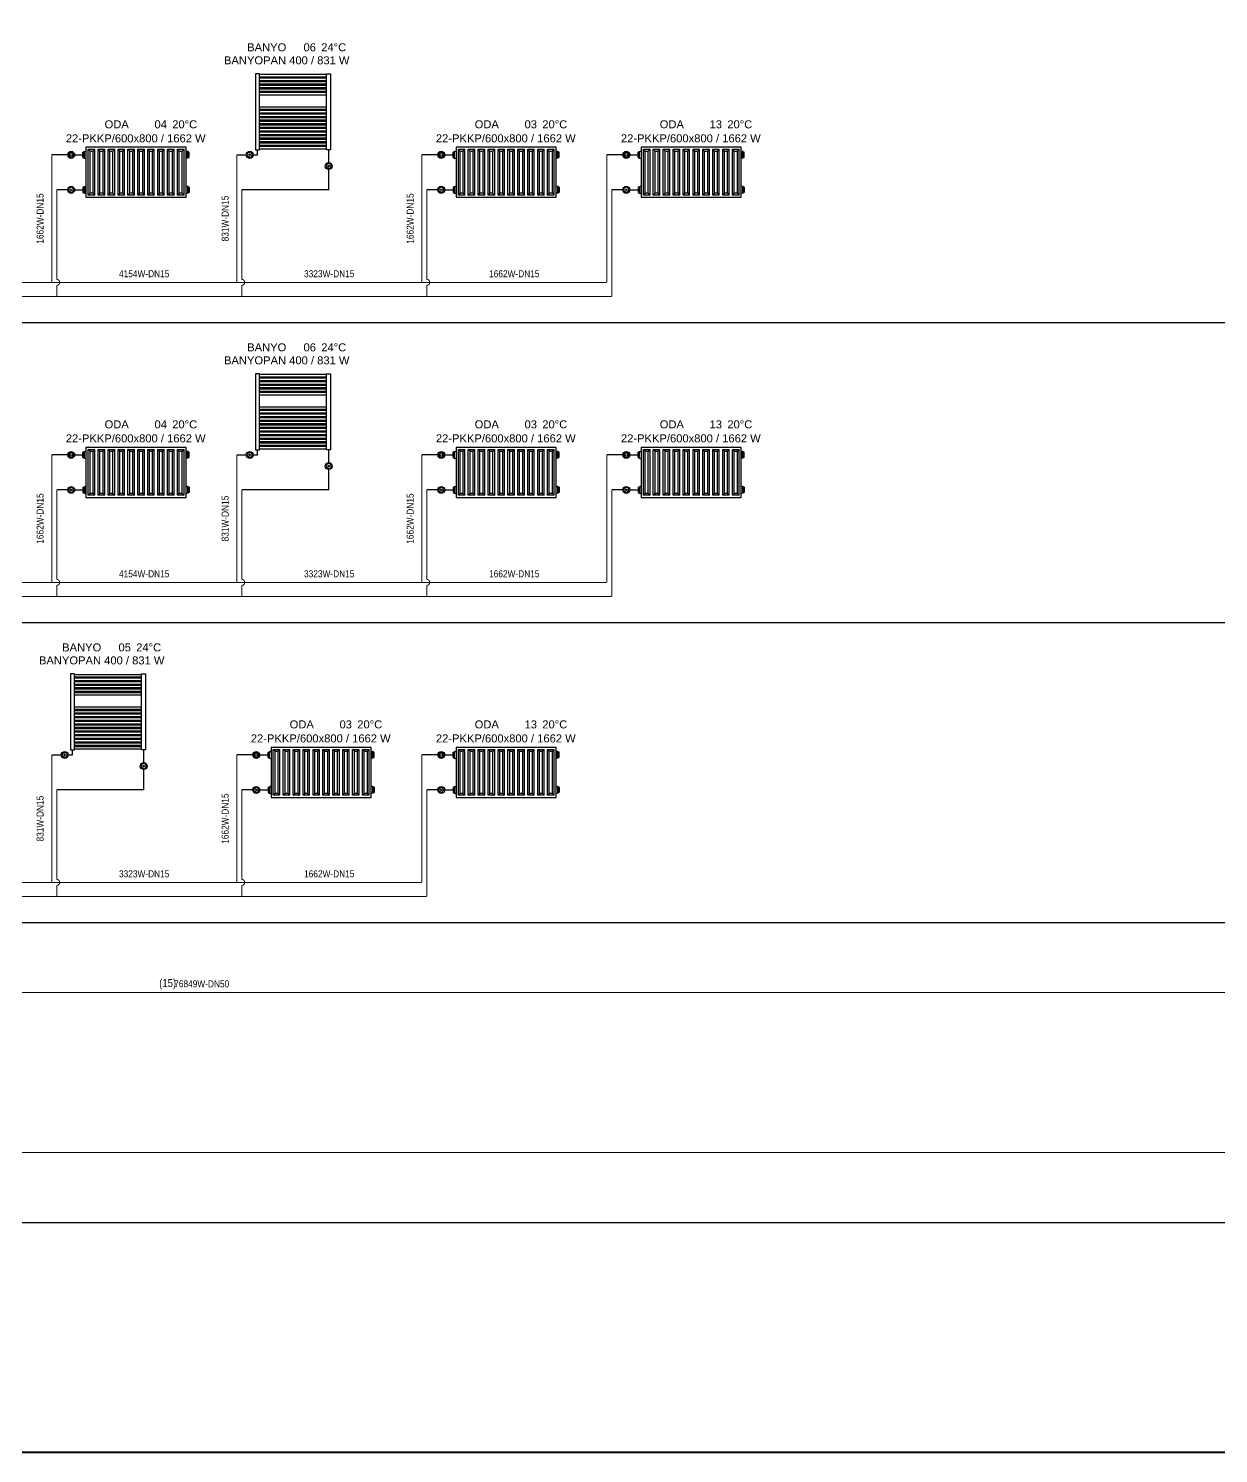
# Model space of a CAD drawing. Header units: centimetres. Extents: x -61 to 10101, y -10257 to 1521.
# Drawn here: x 2077 to 3267, y -4431 to -3006 of the extents above; entities that cross this region are included whole.
import ezdxf
from ezdxf.enums import TextEntityAlignment as Align

# ---------------------------------------------------------------- set-up
doc = ezdxf.new("R2010")
doc.units = ezdxf.units.CM
doc.linetypes.add('DASHED', pattern=[1.524, 1.27, -0.254])
doc.linetypes.add('ISITMA DONUS HATTI', pattern=[1.66, 1.57, -0.02, -0.07])
for name, color, linetype in [('MTY-ISITMA-DONUS-BORU', 30, 'ISITMA DONUS HATTI'), ('MTY-ISITMA-GIDIS-BORU', 10, 'Continuous'), ('MTY-RADYATÖR', 2, 'Continuous'), ('ROTAS-ISITMA-CAP', 41, 'Continuous'), ('ROTAS-ISITMA-DONUS', 30, 'DASHED'), ('ROTAS-ISITMA-GIDIS', 10, 'Continuous'), ('ROTAS-KAT-BANDI', 8, 'Continuous'), ('ROTAS-KRITIK', 1, 'Continuous'), ('ROTAS-MASKE', 7, 'Continuous'), ('ROTAS-PAFTA', 7, 'Continuous'), ('ROTAS-RADYATOR', 2, 'Continuous')]:
    doc.layers.add(name, color=color, linetype=linetype)
doc.styles.add('MTYCAPLT', font='arial.ttf', dxfattribs={"width": 0.65, "height": 1})
doc.styles.add('ROTAS', font='arial.ttf')

# ---------------------------------------------------------------- blocks, each defined once
blk = doc.blocks.new('MTY-RADYATÖR BANYOPAN KOLON')
at = {"layer": 'MTY-ISITMA-DONUS-BORU'}
for p, q in [((87, 49.7), (87, 62.5)), ((87, 22.5), (87, 42.8)), ((87, 22.5), (0, 22.5))]:
    blk.add_line(p, q, dxfattribs=at)
at = {"layer": 'MTY-ISITMA-GIDIS-BORU'}
for p, q in [((-5, 57.5), (4.6, 57.5)), ((11.5, 57.5), (15.7, 57.5)), ((15.7, 57.5), (15.7, 62.5))]:
    blk.add_line(p, q, dxfattribs=at)
at = {"layer": 'MTY-RADYATÖR', "color": 15}
for p, q in [((8.7, 57.5), (7.3, 57.5)), ((87.7, 46.3), (86.3, 46.3))]:
    blk.add_line(p, q, dxfattribs=at)
at = {"layer": 'MTY-RADYATÖR', "color": 15, "linetype": 'ByBlock'}
for points in [[(13.7, 138.5), (13.7, 62.5)], [(17.7, 138.5), (13.7, 138.5)], [(17.7, 62.5), (17.7, 138.5)], [(84.7, 137.7), (17.7, 137.7)], [(84.7, 135.2), (17.7, 135.2)], [(84.7, 134.1), (17.7, 134.1)], [(84.7, 131.6), (17.7, 131.6)], [(84.7, 130.5), (17.7, 130.5)], [(84.7, 62.5), (84.7, 138.5)], [(84.7, 138.5), (88.7, 138.5)], [(88.7, 138.5), (88.7, 62.5)], [(84.7, 128), (17.7, 128)], [(84.7, 126.9), (17.7, 126.9)], [(84.7, 124.4), (17.7, 124.4)], [(84.7, 123.3), (17.7, 123.3)], [(84.7, 120.8), (17.7, 120.8)], [(84.7, 119.7), (17.7, 119.7)], [(84.7, 117.2), (17.7, 117.2)], [(84.7, 105.3), (17.7, 105.3)], [(84.7, 102.8), (17.7, 102.8)], [(84.7, 101.7), (17.7, 101.7)], [(84.7, 99.2), (17.7, 99.2)], [(84.7, 98.1), (17.7, 98.1)], [(84.7, 95.6), (17.7, 95.6)], [(84.7, 94.5), (17.7, 94.5)], [(84.7, 92), (17.7, 92)], [(84.7, 90.9), (17.7, 90.9)], [(84.7, 88.4), (17.7, 88.4)], [(84.7, 87.3), (17.7, 87.3)], [(84.7, 84.8), (17.7, 84.8)], [(84.7, 83.7), (17.7, 83.7)], [(84.7, 81.2), (17.7, 81.2)], [(84.7, 80.1), (17.7, 80.1)], [(84.7, 77.6), (17.7, 77.6)], [(84.7, 76.5), (17.7, 76.5)], [(84.7, 74), (17.7, 74)], [(84.7, 72.9), (17.7, 72.9)], [(13.7, 62.5), (17.7, 62.5)], [(84.7, 70.4), (17.7, 70.4)], [(84.7, 69.3), (17.7, 69.3)], [(84.7, 66.9), (17.7, 66.9)], [(84.7, 65.7), (17.7, 65.7)], [(84.7, 63.2), (17.7, 63.2)], [(88.7, 62.5), (84.7, 62.5)]]:
    blk.add_lwpolyline(points, dxfattribs=at)
at = {"layer": 'MTY-RADYATÖR', "color": 15}
for centre, radius in [((8, 57.5), 3.45), ((8, 57.5), 0.697), ((87, 46.3), 3.45), ((87, 46.3), 0.697)]:
    blk.add_circle(centre, radius, dxfattribs=at)
for centre, radius, start, end in [((6.1, 58.9), 0.622, 108, 180), ((3.8, 57.5), 2.15, 320.2532, 39.7468), ((6.1, 63.5), 4.01, 267.9571, 308.0429), ((8.7, 59.7), 0.622, 36, 108), ((12, 60.4), 2.8, 186.5365, 245.4635), ((11.8, 54.7), 2.6, 112.1116, 175.8884), ((10.4, 57.5), 0.622, 324, 36), ((6.1, 56.1), 0.622, 180, 252), ((6.6, 53.2), 2.44, 37.6114, 106.3886), ((8.7, 55.3), 0.622, 252, 324), ((85.1, 47.7), 0.622, 108, 180), ((82.8, 46.3), 2.15, 320.2532, 39.7468), ((85.1, 44.9), 0.622, 180, 252), ((85, 52.3), 4.01, 267.9571, 308.0429), ((85.6, 42), 2.44, 37.6114, 106.3886), ((87.7, 48.5), 0.622, 36, 108), ((87.7, 44.1), 0.622, 252, 324), ((91, 49.2), 2.8, 186.5365, 245.4635), ((90.8, 43.5), 2.6, 112.1116, 175.8884), ((89.3, 46.3), 0.622, 324, 36)]:
    blk.add_arc(centre, radius, start, end, dxfattribs=at)
at = {"layer": 'MTY-RADYATÖR', "style": 'MTYCAPLT', "width": 0.65}
for tag, p, height in [('MAHAL_001', (35.4, 157.7), 10), ('RAD_001', (41.5, 142.7), 10), ('DERECE_001', (32.2, 111.8), 10), ('NO_001', (40.8, 78), 15)]:
    blk.add_attdef(tag, p, '', height=height, dxfattribs=at)
blk = doc.blocks.new('MTY-RADYATOR KOLON')
at = {"layer": 'MTY-ISITMA-DONUS-BORU'}
for p, q in [((11, 22.5), (0, 22.5)), ((17.9, 22.5), (26.3, 22.5))]:
    blk.add_line(p, q, dxfattribs=at)
at = {"layer": 'MTY-ISITMA-GIDIS-BORU'}
for p, q in [((11, 57.5), (-5, 57.5)), ((17.9, 57.5), (26.3, 57.5))]:
    blk.add_line(p, q, dxfattribs=at)
at = {"layer": 'MTY-RADYATÖR', "color": 15}
for p, q in [((11.7, 57.5), (12.5, 57.5)), ((12.3, 58.4), (11.9, 58.5)), ((12.8, 59.1), (12.5, 59.4)), ((13.4, 60), (13.6, 59.6)), ((14.5, 60.2), (14.5, 59.4)), ((15.5, 60), (15.3, 59.6)), ((16.1, 59.1), (16.4, 59.4)), ((17.2, 57.5), (16.4, 57.5)), ((16.6, 58.4), (17, 58.5)), ((26.3, 60.2), (27.2, 60.2)), ((26.3, 58.8), (26.3, 60.2)), ((26.3, 58.8), (27.2, 58.8)), ((26.3, 56.2), (26.3, 58.8)), ((27.2, 60.2), (27.2, 60.7)), ((27.2, 60.7), (27.8, 60.7)), ((27.2, 58.8), (27.2, 60.2)), ((27.2, 56.2), (27.2, 58.8)), ((27.8, 60.9), (28.8, 61)), ((27.8, 60.7), (27.8, 60.9)), ((27.8, 54.3), (27.8, 60.7)), ((31.6, 17.2), (31.6, 63)), ((31.6, 63), (38.2, 63)), ((33.4, 61.3), (31.6, 63)), ((33.4, 19), (33.4, 61.3)), ((33.4, 61.3), (36.5, 61.3)), ((36.5, 61.3), (38.2, 63)), ((36.5, 19), (36.5, 61.3)), ((38.2, 17.2), (38.2, 63)), ((41.5, 17.2), (41.5, 63)), ((43.3, 61.3), (41.5, 63)), ((41.5, 63), (48.1, 63)), ((43.3, 19), (43.3, 61.3)), ((43.3, 61.3), (46.4, 61.3)), ((46.4, 61.3), (48.1, 63)), ((46.4, 19), (46.4, 61.3)), ((48.1, 17.2), (48.1, 63)), ((51.5, 17.2), (51.5, 63)), ((53.2, 61.3), (51.5, 63)), ((51.5, 63), (58, 63)), ((53.2, 19), (53.2, 61.3)), ((53.2, 61.3), (56.3, 61.3)), ((56.3, 61.3), (58, 63)), ((56.3, 19), (56.3, 61.3)), ((58, 17.2), (58, 63)), ((61.4, 17.2), (61.4, 63)), ((61.4, 63), (67.9, 63)), ((63.1, 61.3), (61.4, 63)), ((63.1, 19), (63.1, 61.3)), ((63.1, 61.3), (66.2, 61.3)), ((66.2, 61.3), (67.9, 63)), ((66.2, 19), (66.2, 61.3)), ((67.9, 17.2), (67.9, 63)), ((71.3, 17.2), (71.3, 63)), ((71.3, 63), (77.8, 63)), ((73, 61.3), (71.3, 63)), ((73, 19), (73, 61.3)), ((73, 61.3), (76.1, 61.3)), ((76.1, 61.3), (77.8, 63)), ((76.1, 19), (76.1, 61.3)), ((77.8, 17.2), (77.8, 63)), ((81.2, 17.2), (81.2, 63)), ((81.2, 63), (87.7, 63)), ((82.9, 61.3), (81.2, 63)), ((82.9, 19), (82.9, 61.3)), ((82.9, 61.3), (86, 61.3)), ((86, 61.3), (87.7, 63)), ((86, 19), (86, 61.3)), ((87.7, 17.2), (87.7, 63)), ((91.1, 17.2), (91.1, 63)), ((91.1, 63), (97.6, 63)), ((92.8, 61.3), (91.1, 63)), ((92.8, 19), (92.8, 61.3)), ((92.8, 61.3), (95.9, 61.3)), ((95.9, 61.3), (97.6, 63)), ((95.9, 19), (95.9, 61.3)), ((97.6, 17.2), (97.6, 63)), ((101, 17.2), (101, 63)), ((101, 63), (107.5, 63)), ((102.7, 61.3), (101, 63)), ((102.7, 19), (102.7, 61.3)), ((102.7, 61.3), (105.8, 61.3)), ((105.8, 61.3), (107.5, 63)), ((105.8, 19), (105.8, 61.3)), ((107.5, 17.2), (107.5, 63)), ((110.9, 17.2), (110.9, 63)), ((110.9, 63), (117.4, 63)), ((112.6, 61.3), (110.9, 63)), ((112.6, 19), (112.6, 61.3)), ((112.6, 61.3), (115.7, 61.3)), ((115.7, 61.3), (117.4, 63)), ((115.7, 19), (115.7, 61.3)), ((117.4, 17.2), (117.4, 63)), ((120.8, 17.2), (120.8, 63)), ((120.8, 63), (127.3, 63)), ((122.5, 61.3), (120.8, 63)), ((122.5, 19), (122.5, 61.3)), ((122.5, 61.3), (125.6, 61.3)), ((125.6, 61.3), (127.3, 63)), ((125.6, 19), (125.6, 61.3)), ((127.3, 17.2), (127.3, 63)), ((130.8, 60.9), (129.8, 61)), ((130.8, 60.7), (130.8, 60.9)), ((130.8, 54.3), (130.8, 60.7)), ((131.4, 60.7), (130.8, 60.7)), ((131.4, 60.2), (131.4, 60.7)), ((132.3, 60.2), (131.4, 60.2)), ((131.4, 58.8), (131.4, 60.2)), ((132.3, 58.8), (131.4, 58.8)), ((131.4, 56.2), (131.4, 58.8)), ((132.3, 58.8), (132.3, 60.2)), ((132.3, 56.2), (132.3, 58.8)), ((12.3, 56.6), (11.9, 56.5)), ((12.8, 55.9), (12.5, 55.6)), ((13.4, 55), (13.6, 55.4)), ((14.5, 54.8), (14.5, 55.6)), ((15.5, 55), (15.3, 55.4)), ((16.1, 55.9), (16.4, 55.6)), ((16.6, 56.6), (17, 56.5)), ((26.3, 56.2), (27.2, 56.2)), ((26.3, 54.8), (26.3, 56.2)), ((26.3, 54.8), (27.2, 54.8)), ((27.2, 54.8), (27.2, 56.2)), ((27.2, 54.3), (27.2, 54.8)), ((27.2, 54.3), (27.8, 54.3)), ((27.8, 54.1), (27.8, 54.3)), ((27.8, 54.1), (28.8, 54)), ((130.8, 54.1), (129.8, 54)), ((131.4, 54.3), (130.8, 54.3)), ((130.8, 54.1), (130.8, 54.3)), ((132.3, 56.2), (131.4, 56.2)), ((131.4, 54.8), (131.4, 56.2)), ((132.3, 54.8), (131.4, 54.8)), ((131.4, 54.3), (131.4, 54.8)), ((132.3, 54.8), (132.3, 56.2)), ((15.2, 22.5), (13.8, 22.5)), ((26.3, 25.2), (27.2, 25.2)), ((26.3, 25.2), (26.3, 23.8)), ((26.3, 23.8), (27.2, 23.8)), ((26.3, 23.8), (26.3, 21.2)), ((26.3, 21.2), (27.2, 21.2)), ((26.3, 21.2), (26.3, 19.8)), ((26.3, 19.8), (27.2, 19.8)), ((27.2, 25.7), (27.8, 25.7)), ((27.2, 25.7), (27.2, 25.2)), ((27.2, 25.2), (27.2, 23.8)), ((27.2, 23.8), (27.2, 21.2)), ((27.2, 21.2), (27.2, 19.8)), ((27.2, 19.8), (27.2, 19.3)), ((27.2, 19.3), (27.8, 19.3)), ((27.8, 25.9), (28.8, 26)), ((27.8, 25.9), (27.8, 25.7)), ((27.8, 25.7), (27.8, 19.3)), ((27.8, 19.3), (27.8, 19.1)), ((27.8, 19.1), (28.8, 19)), ((33.4, 19), (31.6, 17.2)), ((38.2, 17.2), (31.6, 17.2)), ((36.5, 19), (33.4, 19)), ((36.5, 19), (38.2, 17.2)), ((43.3, 19), (41.5, 17.2)), ((48.1, 17.2), (41.5, 17.2)), ((46.4, 19), (43.3, 19)), ((46.4, 19), (48.1, 17.2)), ((53.2, 19), (51.5, 17.2)), ((58, 17.2), (51.5, 17.2)), ((56.3, 19), (53.2, 19)), ((56.3, 19), (58, 17.2)), ((63.1, 19), (61.4, 17.2)), ((67.9, 17.2), (61.4, 17.2)), ((66.2, 19), (63.1, 19)), ((66.2, 19), (67.9, 17.2)), ((73, 19), (71.3, 17.2)), ((77.8, 17.2), (71.3, 17.2)), ((76.1, 19), (73, 19)), ((76.1, 19), (77.8, 17.2)), ((82.9, 19), (81.2, 17.2)), ((87.7, 17.2), (81.2, 17.2)), ((86, 19), (82.9, 19)), ((86, 19), (87.7, 17.2)), ((92.8, 19), (91.1, 17.2)), ((97.6, 17.2), (91.1, 17.2)), ((95.9, 19), (92.8, 19)), ((95.9, 19), (97.6, 17.2)), ((102.7, 19), (101, 17.2)), ((107.5, 17.2), (101, 17.2)), ((105.8, 19), (102.7, 19)), ((105.8, 19), (107.5, 17.2)), ((112.6, 19), (110.9, 17.2)), ((117.4, 17.2), (110.9, 17.2)), ((115.7, 19), (112.6, 19)), ((115.7, 19), (117.4, 17.2)), ((122.5, 19), (120.8, 17.2)), ((127.3, 17.2), (120.8, 17.2)), ((125.6, 19), (122.5, 19)), ((125.6, 19), (127.3, 17.2)), ((130.8, 25.9), (129.8, 26)), ((130.8, 19.1), (129.8, 19)), ((130.8, 25.9), (130.8, 25.7)), ((130.8, 25.7), (130.8, 19.3)), ((131.4, 25.7), (130.8, 25.7)), ((130.8, 19.3), (130.8, 19.1)), ((131.4, 19.3), (130.8, 19.3)), ((131.4, 25.7), (131.4, 25.2)), ((132.3, 25.2), (131.4, 25.2)), ((131.4, 25.2), (131.4, 23.8)), ((132.3, 23.8), (131.4, 23.8)), ((131.4, 23.8), (131.4, 21.2)), ((132.3, 21.2), (131.4, 21.2)), ((131.4, 21.2), (131.4, 19.8)), ((132.3, 19.8), (131.4, 19.8)), ((131.4, 19.8), (131.4, 19.3)), ((132.3, 25.2), (132.3, 23.8)), ((132.3, 23.8), (132.3, 21.2)), ((132.3, 21.2), (132.3, 19.8))]:
    blk.add_line(p, q, dxfattribs=at)
blk.add_lwpolyline([(129.3, 65), (29.3, 65), (29.3, 15), (129.3, 15)], close=True, dxfattribs=at)
for centre, radius in [((14.5, 57.5), 3.45), ((14.5, 57.5), 2.72), ((14.5, 57.5), 1.41), ((14.5, 22.5), 3.45), ((14.5, 22.5), 0.697)]:
    blk.add_circle(centre, radius, dxfattribs=at)
for centre, radius, start, end in [((28.7, 61.6), 0.575, 274, 350), ((129.8, 61.6), 0.575, 190, 266), ((28.7, 53.4), 0.575, 10, 86), ((129.8, 53.4), 0.575, 94, 170), ((12.6, 23.9), 0.622, 108, 180), ((10.3, 22.5), 2.15, 320.2532, 39.7468), ((12.6, 21.1), 0.622, 180, 252), ((12.5, 28.5), 4.01, 267.9571, 308.0429), ((13.1, 18.2), 2.44, 37.6114, 106.3886), ((15.2, 24.7), 0.622, 36, 108), ((15.2, 20.3), 0.622, 252, 324), ((18.5, 25.4), 2.8, 186.5365, 245.4635), ((18.3, 19.7), 2.6, 112.1116, 175.8884), ((16.8, 22.5), 0.622, 324, 36), ((28.7, 26.6), 0.575, 274, 350), ((28.7, 18.4), 0.575, 10, 86), ((129.8, 26.6), 0.575, 190, 266), ((129.8, 18.4), 0.575, 94, 170)]:
    blk.add_arc(centre, radius, start, end, dxfattribs=at)
at = {"layer": 'MTY-RADYATÖR', "color": 2, "style": 'MTYCAPLT', "width": 0.65}
for tag, p, height in [('MAHAL_001', (63.5, 86), 10), ('RAD_001', (69.6, 72.5), 10), ('NO_001', (33.9, 42.2), 15), ('DERECE_001', (86.3, 32.4), 10)]:
    blk.add_attdef(tag, p, '', height=height, dxfattribs=at)

msp = doc.modelspace()

# ---------------------------------------------------------------- linework, layer by layer
at = {"layer": 'ROTAS-ISITMA-DONUS', "ltscale": 12, "const_width": 1}
for points in [[(2105, -3274), (2105, -3263, 1), (2105, -3257), (2105, -3167.5)], [(2290, -3274), (2290, -3263, 1), (2290, -3257), (2290, -3167.5)], [(2475, -3274), (2475, -3263, 1), (2475, -3257), (2475, -3167.5)], [(2105, -3574), (2105, -3563, 1), (2105, -3557), (2105, -3467.5)], [(2290, -3574), (2290, -3563, 1), (2290, -3557), (2290, -3467.5)], [(2475, -3574), (2475, -3563, 1), (2475, -3557), (2475, -3467.5)], [(2105, -3874), (2105, -3863, 1), (2105, -3857), (2105, -3767.5)], [(2290, -3874), (2290, -3863, 1), (2290, -3857), (2290, -3767.5)]]:
    msp.add_lwpolyline(points, format="xyb", dxfattribs=at)
for points in [[(2660, -3274), (2660, -3167.5)], [(1240, -3274), (2660, -3274)], [(2660, -3574), (2660, -3467.5)], [(1240, -3574), (2660, -3574)], [(2475, -3874), (2475, -3767.5)], [(1240, -3874), (2475, -3874)], [(312, -4130), (3286, -4130)]]:
    msp.add_lwpolyline(points, dxfattribs=at)
at = {"layer": 'ROTAS-ISITMA-GIDIS', "const_width": 1}
for points in [[(2100, -3260), (2100, -3132.5)], [(2285, -3260), (2285, -3132.5)], [(2470, -3260), (2470, -3132.5)], [(2655, -3260), (2655, -3132.5)], [(1240, -3260), (2655, -3260)], [(2100, -3560), (2100, -3432.5)], [(2285, -3560), (2285, -3432.5)], [(2470, -3560), (2470, -3432.5)], [(2655, -3560), (2655, -3432.5)], [(1240, -3560), (2655, -3560)], [(2100, -3860), (2100, -3732.5)], [(2285, -3860), (2285, -3732.5)], [(2470, -3860), (2470, -3732.5)], [(1240, -3860), (2470, -3860)], [(312, -3970), (3300, -3970), (3300, -3970)]]:
    msp.add_lwpolyline(points, dxfattribs=at)
at = {"layer": 'ROTAS-KAT-BANDI'}
for points in [[(0, -3300), (5400, -3300)], [(0, -3600), (5400, -3600)], [(0, -3900), (5400, -3900)], [(0, -4200), (5400, -4200)]]:
    msp.add_lwpolyline(points, dxfattribs=at)

# ---------------------------------------------------------------- wipeouts: each hides what was drawn before it
for points in [[(2283, -3044), (2383, -3044), (2383, -3032), (2283, -3032)], [(2122.4, -3122), (2241.6, -3122), (2241.6, -3110), (2122.4, -3110)], [(2492.4, -3122), (2611.6, -3122), (2611.6, -3110), (2492.4, -3110)], [(2677.4, -3122), (2796.6, -3122), (2796.6, -3110), (2677.4, -3110)], [(2283, -3344), (2383, -3344), (2383, -3332), (2283, -3332)], [(2122.4, -3422), (2241.6, -3422), (2241.6, -3410), (2122.4, -3410)], [(2492.4, -3422), (2611.6, -3422), (2611.6, -3410), (2492.4, -3410)], [(2677.4, -3422), (2796.6, -3422), (2796.6, -3410), (2677.4, -3410)], [(2098, -3644), (2198, -3644), (2198, -3632), (2098, -3632)], [(2307.4, -3722), (2426.6, -3722), (2426.6, -3710), (2307.4, -3710)], [(2492.4, -3722), (2611.6, -3722), (2611.6, -3710), (2492.4, -3710)]]:
    msp.add_wipeout(points).dxf.layer = 'ROTAS-MASKE'

# ---------------------------------------------------------------- next in the draw order: wipeouts: each hides what was drawn before it
for points in [[(2299, -3031), (2327, -3031), (2327, -3019), (2299, -3019)], [(2349.2, -3031), (2362.8, -3031), (2362.8, -3019), (2349.2, -3019)], [(2153.8, -3108), (2172.2, -3108), (2172.2, -3096), (2153.8, -3096)], [(2200.2, -3108), (2213.8, -3108), (2213.8, -3096), (2200.2, -3096)], [(2523.8, -3108), (2542.2, -3108), (2542.2, -3096), (2523.8, -3096)], [(2570.2, -3108), (2583.8, -3108), (2583.8, -3096), (2570.2, -3096)], [(2708.8, -3108), (2727.2, -3108), (2727.2, -3096), (2708.8, -3096)], [(2755.2, -3108), (2768.8, -3108), (2768.8, -3096), (2755.2, -3096)], [(2280.8, -3215.8), (2280.8, -3180.2), (2270.2, -3180.2), (2270.2, -3215.8)], [(2171.2, -3258.8), (2210.3, -3258.8), (2210.3, -3248.2), (2171.2, -3248.2)], [(2356.2, -3258.8), (2395.3, -3258.8), (2395.3, -3248.2), (2356.2, -3248.2)], [(2541.2, -3258.8), (2580.3, -3258.8), (2580.3, -3248.2), (2541.2, -3248.2)], [(2299, -3331), (2327, -3331), (2327, -3319), (2299, -3319)], [(2349.2, -3331), (2362.8, -3331), (2362.8, -3319), (2349.2, -3319)], [(2153.8, -3408), (2172.2, -3408), (2172.2, -3396), (2153.8, -3396)], [(2200.2, -3408), (2213.8, -3408), (2213.8, -3396), (2200.2, -3396)], [(2523.8, -3408), (2542.2, -3408), (2542.2, -3396), (2523.8, -3396)], [(2570.2, -3408), (2583.8, -3408), (2583.8, -3396), (2570.2, -3396)], [(2708.8, -3408), (2727.2, -3408), (2727.2, -3396), (2708.8, -3396)], [(2755.2, -3408), (2768.8, -3408), (2768.8, -3396), (2755.2, -3396)], [(2280.8, -3515.8), (2280.8, -3480.2), (2270.2, -3480.2), (2270.2, -3515.8)], [(2171.2, -3558.8), (2210.3, -3558.8), (2210.3, -3548.2), (2171.2, -3548.2)], [(2356.2, -3558.8), (2395.3, -3558.8), (2395.3, -3548.2), (2356.2, -3548.2)], [(2541.2, -3558.8), (2580.3, -3558.8), (2580.3, -3548.2), (2541.2, -3548.2)], [(2114, -3631), (2142, -3631), (2142, -3619), (2114, -3619)], [(2164.2, -3631), (2177.8, -3631), (2177.8, -3619), (2164.2, -3619)], [(2338.8, -3708), (2357.2, -3708), (2357.2, -3696), (2338.8, -3696)], [(2385.2, -3708), (2398.8, -3708), (2398.8, -3696), (2385.2, -3696)], [(2523.8, -3708), (2542.2, -3708), (2542.2, -3696), (2523.8, -3696)], [(2570.2, -3708), (2583.8, -3708), (2583.8, -3696), (2570.2, -3696)], [(2095.8, -3815.8), (2095.8, -3780.2), (2085.2, -3780.2), (2085.2, -3815.8)], [(2171.2, -3858.8), (2210.3, -3858.8), (2210.3, -3848.2), (2171.2, -3848.2)], [(2356.2, -3858.8), (2395.3, -3858.8), (2395.3, -3848.2), (2356.2, -3848.2)], [(2226.9, -3968.8), (2269.6, -3968.8), (2269.6, -3958.2), (2226.9, -3958.2)]]:
    msp.add_wipeout(points).dxf.layer = 'ROTAS-MASKE'

# ---------------------------------------------------------------- next in the draw order: texts
at = {"layer": 'ROTAS-ISITMA-CAP', "style": 'ROTAS', "width": 0.85}
for p in [(2279, -3196.2), (2279, -3496.2), (2094, -3796.2)]:
    msp.add_text('831W-DN15', height=7, rotation=90, dxfattribs=at).set_placement(p, align=Align.BOTTOM_CENTER)
for s, p in [('4154W-DN15', (2192.5, -3257)), ('3323W-DN15', (2377.5, -3257)), ('1662W-DN15', (2562.5, -3257)), ('4154W-DN15', (2192.5, -3557)), ('3323W-DN15', (2377.5, -3557)), ('1662W-DN15', (2562.5, -3557)), ('3323W-DN15', (2192.5, -3857)), ('1662W-DN15', (2377.5, -3857)), ('76849W-DN50', (2250, -3967))]:
    msp.add_text(s, height=7, dxfattribs=at).set_placement(p, align=Align.BOTTOM_CENTER)

# ---------------------------------------------------------------- next in the draw order: wipeouts: each hides what was drawn before it
for points in [[(2368.4, -3031), (2391.6, -3031), (2391.6, -3019), (2368.4, -3019)], [(2219.4, -3108), (2242.6, -3108), (2242.6, -3096), (2219.4, -3096)], [(2589.4, -3108), (2612.6, -3108), (2612.6, -3096), (2589.4, -3096)], [(2774.4, -3108), (2797.6, -3108), (2797.6, -3096), (2774.4, -3096)], [(2368.4, -3331), (2391.6, -3331), (2391.6, -3319), (2368.4, -3319)], [(2219.4, -3408), (2242.6, -3408), (2242.6, -3396), (2219.4, -3396)], [(2589.4, -3408), (2612.6, -3408), (2612.6, -3396), (2589.4, -3396)], [(2774.4, -3408), (2797.6, -3408), (2797.6, -3396), (2774.4, -3396)], [(2183.4, -3631), (2206.6, -3631), (2206.6, -3619), (2183.4, -3619)], [(2404.4, -3708), (2427.6, -3708), (2427.6, -3696), (2404.4, -3696)], [(2589.4, -3708), (2612.6, -3708), (2612.6, -3696), (2589.4, -3696)]]:
    msp.add_wipeout(points).dxf.layer = 'ROTAS-MASKE'

# ---------------------------------------------------------------- next in the draw order: block references
at = {"layer": 'ROTAS-RADYATOR'}
ref = msp.add_blockref('MTY-RADYATÖR BANYOPAN KOLON', (2290, -3190), dxfattribs=at)
ref.add_attrib('RAD_001', 'BANYOPAN 400 / 831 W', dxfattribs={"layer": 'MTY-RADYATÖR', "height": 8, "style": 'MTYCAPLT'}).set_placement((2335, -3038), align=Align.MIDDLE_CENTER)
ref.add_attrib('NO_001', '06', dxfattribs={"layer": 'MTY-RADYATÖR', "height": 8, "style": 'MTYCAPLT'}).set_placement((2358, -3025), align=Align.MIDDLE_CENTER)
ref.add_attrib('DERECE_001', '24°C', dxfattribs={"layer": 'MTY-RADYATÖR', "height": 8, "style": 'MTYCAPLT'}).set_placement((2382, -3025), align=Align.MIDDLE_CENTER)
ref.add_attrib('MAHAL_001', 'BANYO', dxfattribs={"layer": 'MTY-RADYATÖR', "height": 8, "style": 'MTYCAPLT'}).set_placement((2315, -3025), align=Align.MIDDLE_CENTER)
ref = msp.add_blockref('MTY-RADYATOR KOLON', (2105, -3190), dxfattribs=at)
ref.add_attrib('RAD_001', '22-PKKP/600x800 / 1662 W', dxfattribs={"layer": 'MTY-RADYATÖR', "color": 2, "height": 8, "style": 'MTYCAPLT'}).set_placement((2184, -3116), align=Align.MIDDLE_CENTER)
ref.add_attrib('NO_001', '04', dxfattribs={"layer": 'MTY-RADYATÖR', "color": 2, "height": 8, "style": 'MTYCAPLT'}).set_placement((2209, -3102), align=Align.MIDDLE_CENTER)
ref.add_attrib('DERECE_001', '20°C', dxfattribs={"layer": 'MTY-RADYATÖR', "color": 2, "height": 8, "style": 'MTYCAPLT'}).set_placement((2233, -3102), align=Align.MIDDLE_CENTER)
ref.add_attrib('MAHAL_001', 'ODA', dxfattribs={"layer": 'MTY-RADYATÖR', "color": 2, "height": 8, "style": 'MTYCAPLT'}).set_placement((2165, -3102), align=Align.MIDDLE_CENTER)
ref = msp.add_blockref('MTY-RADYATOR KOLON', (2475, -3190), dxfattribs=at)
ref.add_attrib('RAD_001', '22-PKKP/600x800 / 1662 W', dxfattribs={"layer": 'MTY-RADYATÖR', "color": 2, "height": 8, "style": 'MTYCAPLT'}).set_placement((2554, -3116), align=Align.MIDDLE_CENTER)
ref.add_attrib('NO_001', '03', dxfattribs={"layer": 'MTY-RADYATÖR', "color": 2, "height": 8, "style": 'MTYCAPLT'}).set_placement((2579, -3102), align=Align.MIDDLE_CENTER)
ref.add_attrib('DERECE_001', '20°C', dxfattribs={"layer": 'MTY-RADYATÖR', "color": 2, "height": 8, "style": 'MTYCAPLT'}).set_placement((2603, -3102), align=Align.MIDDLE_CENTER)
ref.add_attrib('MAHAL_001', 'ODA', dxfattribs={"layer": 'MTY-RADYATÖR', "color": 2, "height": 8, "style": 'MTYCAPLT'}).set_placement((2535, -3102), align=Align.MIDDLE_CENTER)
ref = msp.add_blockref('MTY-RADYATOR KOLON', (2660, -3190), dxfattribs=at)
ref.add_attrib('RAD_001', '22-PKKP/600x800 / 1662 W', dxfattribs={"layer": 'MTY-RADYATÖR', "color": 2, "height": 8, "style": 'MTYCAPLT'}).set_placement((2739, -3116), align=Align.MIDDLE_CENTER)
ref.add_attrib('NO_001', '13', dxfattribs={"layer": 'MTY-RADYATÖR', "color": 2, "height": 8, "style": 'MTYCAPLT'}).set_placement((2764, -3102), align=Align.MIDDLE_CENTER)
ref.add_attrib('DERECE_001', '20°C', dxfattribs={"layer": 'MTY-RADYATÖR', "color": 2, "height": 8, "style": 'MTYCAPLT'}).set_placement((2788, -3102), align=Align.MIDDLE_CENTER)
ref.add_attrib('MAHAL_001', 'ODA', dxfattribs={"layer": 'MTY-RADYATÖR', "color": 2, "height": 8, "style": 'MTYCAPLT'}).set_placement((2720, -3102), align=Align.MIDDLE_CENTER)
ref = msp.add_blockref('MTY-RADYATÖR BANYOPAN KOLON', (2290, -3490), dxfattribs=at)
ref.add_attrib('RAD_001', 'BANYOPAN 400 / 831 W', dxfattribs={"layer": 'MTY-RADYATÖR', "height": 8, "style": 'MTYCAPLT'}).set_placement((2335, -3338), align=Align.MIDDLE_CENTER)
ref.add_attrib('NO_001', '06', dxfattribs={"layer": 'MTY-RADYATÖR', "height": 8, "style": 'MTYCAPLT'}).set_placement((2358, -3325), align=Align.MIDDLE_CENTER)
ref.add_attrib('DERECE_001', '24°C', dxfattribs={"layer": 'MTY-RADYATÖR', "height": 8, "style": 'MTYCAPLT'}).set_placement((2382, -3325), align=Align.MIDDLE_CENTER)
ref.add_attrib('MAHAL_001', 'BANYO', dxfattribs={"layer": 'MTY-RADYATÖR', "height": 8, "style": 'MTYCAPLT'}).set_placement((2315, -3325), align=Align.MIDDLE_CENTER)
ref = msp.add_blockref('MTY-RADYATOR KOLON', (2105, -3490), dxfattribs=at)
ref.add_attrib('RAD_001', '22-PKKP/600x800 / 1662 W', dxfattribs={"layer": 'MTY-RADYATÖR', "color": 2, "height": 8, "style": 'MTYCAPLT'}).set_placement((2184, -3416), align=Align.MIDDLE_CENTER)
ref.add_attrib('NO_001', '04', dxfattribs={"layer": 'MTY-RADYATÖR', "color": 2, "height": 8, "style": 'MTYCAPLT'}).set_placement((2209, -3402), align=Align.MIDDLE_CENTER)
ref.add_attrib('DERECE_001', '20°C', dxfattribs={"layer": 'MTY-RADYATÖR', "color": 2, "height": 8, "style": 'MTYCAPLT'}).set_placement((2233, -3402), align=Align.MIDDLE_CENTER)
ref.add_attrib('MAHAL_001', 'ODA', dxfattribs={"layer": 'MTY-RADYATÖR', "color": 2, "height": 8, "style": 'MTYCAPLT'}).set_placement((2165, -3402), align=Align.MIDDLE_CENTER)
ref = msp.add_blockref('MTY-RADYATOR KOLON', (2475, -3490), dxfattribs=at)
ref.add_attrib('RAD_001', '22-PKKP/600x800 / 1662 W', dxfattribs={"layer": 'MTY-RADYATÖR', "color": 2, "height": 8, "style": 'MTYCAPLT'}).set_placement((2554, -3416), align=Align.MIDDLE_CENTER)
ref.add_attrib('NO_001', '03', dxfattribs={"layer": 'MTY-RADYATÖR', "color": 2, "height": 8, "style": 'MTYCAPLT'}).set_placement((2579, -3402), align=Align.MIDDLE_CENTER)
ref.add_attrib('DERECE_001', '20°C', dxfattribs={"layer": 'MTY-RADYATÖR', "color": 2, "height": 8, "style": 'MTYCAPLT'}).set_placement((2603, -3402), align=Align.MIDDLE_CENTER)
ref.add_attrib('MAHAL_001', 'ODA', dxfattribs={"layer": 'MTY-RADYATÖR', "color": 2, "height": 8, "style": 'MTYCAPLT'}).set_placement((2535, -3402), align=Align.MIDDLE_CENTER)
ref = msp.add_blockref('MTY-RADYATOR KOLON', (2660, -3490), dxfattribs=at)
ref.add_attrib('RAD_001', '22-PKKP/600x800 / 1662 W', dxfattribs={"layer": 'MTY-RADYATÖR', "color": 2, "height": 8, "style": 'MTYCAPLT'}).set_placement((2739, -3416), align=Align.MIDDLE_CENTER)
ref.add_attrib('NO_001', '13', dxfattribs={"layer": 'MTY-RADYATÖR', "color": 2, "height": 8, "style": 'MTYCAPLT'}).set_placement((2764, -3402), align=Align.MIDDLE_CENTER)
ref.add_attrib('DERECE_001', '20°C', dxfattribs={"layer": 'MTY-RADYATÖR', "color": 2, "height": 8, "style": 'MTYCAPLT'}).set_placement((2788, -3402), align=Align.MIDDLE_CENTER)
ref.add_attrib('MAHAL_001', 'ODA', dxfattribs={"layer": 'MTY-RADYATÖR', "color": 2, "height": 8, "style": 'MTYCAPLT'}).set_placement((2720, -3402), align=Align.MIDDLE_CENTER)
ref = msp.add_blockref('MTY-RADYATÖR BANYOPAN KOLON', (2105, -3790), dxfattribs=at)
ref.add_attrib('RAD_001', 'BANYOPAN 400 / 831 W', dxfattribs={"layer": 'MTY-RADYATÖR', "height": 8, "style": 'MTYCAPLT'}).set_placement((2150, -3638), align=Align.MIDDLE_CENTER)
ref.add_attrib('NO_001', '05', dxfattribs={"layer": 'MTY-RADYATÖR', "height": 8, "style": 'MTYCAPLT'}).set_placement((2173, -3625), align=Align.MIDDLE_CENTER)
ref.add_attrib('DERECE_001', '24°C', dxfattribs={"layer": 'MTY-RADYATÖR', "height": 8, "style": 'MTYCAPLT'}).set_placement((2197, -3625), align=Align.MIDDLE_CENTER)
ref.add_attrib('MAHAL_001', 'BANYO', dxfattribs={"layer": 'MTY-RADYATÖR', "height": 8, "style": 'MTYCAPLT'}).set_placement((2130, -3625), align=Align.MIDDLE_CENTER)
ref = msp.add_blockref('MTY-RADYATOR KOLON', (2290, -3790), dxfattribs=at)
ref.add_attrib('RAD_001', '22-PKKP/600x800 / 1662 W', dxfattribs={"layer": 'MTY-RADYATÖR', "color": 2, "height": 8, "style": 'MTYCAPLT'}).set_placement((2369, -3716), align=Align.MIDDLE_CENTER)
ref.add_attrib('NO_001', '03', dxfattribs={"layer": 'MTY-RADYATÖR', "color": 2, "height": 8, "style": 'MTYCAPLT'}).set_placement((2394, -3702), align=Align.MIDDLE_CENTER)
ref.add_attrib('DERECE_001', '20°C', dxfattribs={"layer": 'MTY-RADYATÖR', "color": 2, "height": 8, "style": 'MTYCAPLT'}).set_placement((2418, -3702), align=Align.MIDDLE_CENTER)
ref.add_attrib('MAHAL_001', 'ODA', dxfattribs={"layer": 'MTY-RADYATÖR', "color": 2, "height": 8, "style": 'MTYCAPLT'}).set_placement((2350, -3702), align=Align.MIDDLE_CENTER)
ref = msp.add_blockref('MTY-RADYATOR KOLON', (2475, -3790), dxfattribs=at)
ref.add_attrib('RAD_001', '22-PKKP/600x800 / 1662 W', dxfattribs={"layer": 'MTY-RADYATÖR', "color": 2, "height": 8, "style": 'MTYCAPLT'}).set_placement((2554, -3716), align=Align.MIDDLE_CENTER)
ref.add_attrib('NO_001', '13', dxfattribs={"layer": 'MTY-RADYATÖR', "color": 2, "height": 8, "style": 'MTYCAPLT'}).set_placement((2579, -3702), align=Align.MIDDLE_CENTER)
ref.add_attrib('DERECE_001', '20°C', dxfattribs={"layer": 'MTY-RADYATÖR', "color": 2, "height": 8, "style": 'MTYCAPLT'}).set_placement((2603, -3702), align=Align.MIDDLE_CENTER)
ref.add_attrib('MAHAL_001', 'ODA', dxfattribs={"layer": 'MTY-RADYATÖR', "color": 2, "height": 8, "style": 'MTYCAPLT'}).set_placement((2535, -3702), align=Align.MIDDLE_CENTER)

# ---------------------------------------------------------------- next in the draw order: wipeouts: each hides what was drawn before it
msp.add_wipeout([(2202, -3969), (2222.4, -3969), (2222.4, -3957), (2202, -3957)]).dxf.layer = 'ROTAS-MASKE'

# ---------------------------------------------------------------- next in the draw order: texts
at = {"layer": 'ROTAS-KRITIK', "style": 'ROTAS', "width": 0.85}
msp.add_text('(15)', height=8, dxfattribs=at).set_placement((2224.4, -3967), align=Align.BOTTOM_RIGHT)

# ---------------------------------------------------------------- next in the draw order: wipeouts: each hides what was drawn before it
for points in [[(2095.8, -3217.6), (2095.8, -3178.4), (2085.2, -3178.4), (2085.2, -3217.6)], [(2465.8, -3217.6), (2465.8, -3178.4), (2455.2, -3178.4), (2455.2, -3217.6)], [(2095.8, -3517.6), (2095.8, -3478.4), (2085.2, -3478.4), (2085.2, -3517.6)], [(2465.8, -3517.6), (2465.8, -3478.4), (2455.2, -3478.4), (2455.2, -3517.6)], [(2280.8, -3817.6), (2280.8, -3778.4), (2270.2, -3778.4), (2270.2, -3817.6)]]:
    msp.add_wipeout(points).dxf.layer = 'ROTAS-MASKE'

# ---------------------------------------------------------------- next in the draw order: linework, layer by layer
at = {"layer": 'ROTAS-PAFTA', "const_width": 2}
msp.add_lwpolyline([(-40, -4430), (5440, -4430), (5440, -1580), (-40, -1580)], close=True, dxfattribs=at)

# ---------------------------------------------------------------- next in the draw order: texts
at = {"layer": 'ROTAS-ISITMA-CAP', "style": 'ROTAS', "width": 0.85}
for p in [(2094, -3196.2), (2464, -3196.2), (2094, -3496.2), (2464, -3496.2), (2279, -3796.2)]:
    msp.add_text('1662W-DN15', height=7, rotation=90, dxfattribs=at).set_placement(p, align=Align.BOTTOM_CENTER)

doc.saveas('drawing.dxf')
